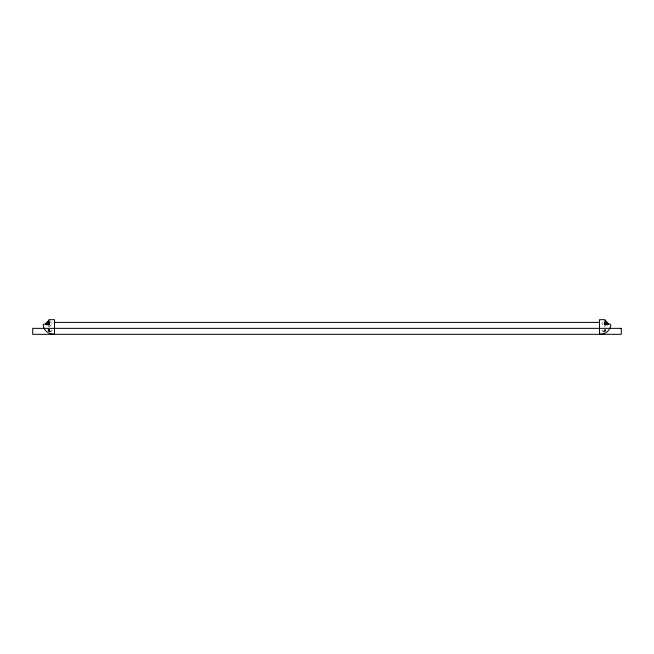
<?xml version="1.0" encoding="UTF-8"?>
<svg xmlns="http://www.w3.org/2000/svg" width="654" height="654" viewBox="0 0 654 654"><rect width="100%" height="100%" fill="white"/><g stroke="black" fill="none" stroke-linecap="round" stroke-linejoin="round"><path stroke-width="0.49" stroke-dasharray="3.27 2.45" d="M48.478 330.45L48.461 329.542L48.805 330.049L49.516 329.804L49.222 330.466M48.134 330.041L49.124 330.483L49.655 329.976C49.287 329.117 47.399 330.54 48.584 330.499L48.216 330.278L49.107 330.401M48.633 331.243L49.5 330.875L49.328 331.692M49.647 329.976L49.222 330.417L48.175 329.69M48.87 327.049L52.214 323.705L49.541 321.032M50.211 332.06L52.214 330.057M603.127 322.373L601.786 323.705L605.13 327.049M604.844 330.417L605.187 329.69L604.5 329.681L604.5 330.303L605.367 330.417L605.645 329.616M48.159 329.747L49.679 330.041M48.069 330.916L49.655 330.916M604.353 330.932L605.915 330.932M48.404 331.055L51.208 331.055M602.792 331.055L605.596 331.055M49.647 330.164L48.085 329.534L48.085 330.425M49.107 329.591L49.557 329.714M48.723 329.804L48.241 330.327M601.786 330.057L603.789 332.06M48.772 329.649L49.361 330.344M605.13 329.052L605.13 331.055M604.803 330.679L604.803 331.692M49.197 330.662L49.181 331.692M48.87 324.711L48.87 326.714M48.87 329.052L48.87 331.055M49.679 330.491L49.679 329.591L49.679 330.499"/><path stroke-width="0.98" d="M604.623 323.46C606.446 325.479 605.4 322.12 605.114 324.098L605.931 323.795L605.432 323.362M604.876 322.962L605.841 322.806L605.555 322.095M605.432 324.237L604.459 324.032L605.89 323.771M604.762 323.239L605.579 324.147L605.923 323.64M604.876 324.163L605.841 324.016L605.857 323.403L605.359 323.493M48.02 324.858L49.238 324.392M605.13 324.711L605.105 319.683L599.489 319.683L599.489 333.229A0.85 0.85 0 0 0 600.339 334.08L600.846 334.08A9.965 9.965 0 0 0 610.73 325.406L610.771 325.046A0.85 0.85 0 0 0 609.92 324.106L606.307 324.106A0.85 0.85 0 0 1 605.105 324.106L605.367 323.403M48.87 320.37L45.535 323.705L46.867 325.046M607.133 325.046L608.465 323.705L605.13 320.37M605.359 324.605L605.825 324.597L605.203 324.482L605.351 324.891M604.517 323.436L605.048 323.436M604.509 324.548L605.808 324.564M605.04 324.073L604.517 324.131M605.383 324.212L605.808 324.065M49.491 322.88L48.788 322.88L48.788 322.095L48.053 322.226L48.053 322.929M604.443 323.419L605.964 323.722L604.312 323.738M604.468 323.493L605.391 323.28M49.541 324.016L48.053 323.697L49.549 323.395M54.511 322.406L599.489 322.406M46.532 322.708L49.336 322.708M604.664 322.708L607.468 322.708M604.803 322.847L605.931 322.847L604.803 322.07L604.803 323.101M604.353 323.64L605.841 323.428M605.563 324.449L604.443 324.597L605.154 324.605M605.964 322.226L605.203 322.087L605.212 322.896L604.5 322.896M604.476 323.959L604.893 324.065M604.476 324.098L604.901 324.237M605.375 324.474L605.792 324.613M604.852 323.616L605.882 324.131L605.882 323.28M605.915 322.218L605.964 322.945M604.803 324.319L604.803 325.087M48.87 324.711L48.895 319.683L54.511 319.683L54.511 333.229A0.85 0.85 0 0 1 53.661 334.08L53.154 334.08A9.965 9.965 0 0 1 43.27 325.406L43.229 325.046A0.85 0.85 0 0 1 44.08 324.106L47.693 324.106A0.85 0.85 0 0 0 48.895 324.106A0.85 0.85 0 0 0 48.895 322.904M605.105 324.106A0.85 0.85 0 0 1 605.105 322.904M621.3 328.357L32.7 328.357L32.7 334.317L621.3 334.317L621.3 328.357"/></g></svg>
